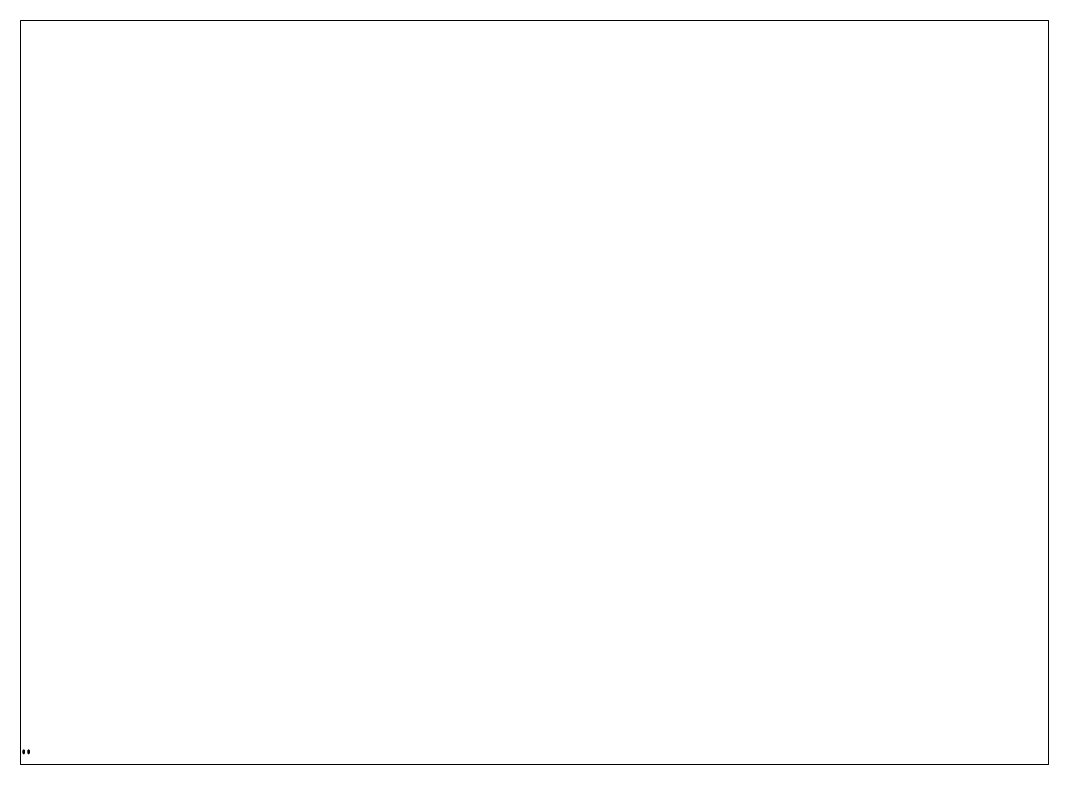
# Paper-space layout 'Layout1' of a CAD drawing. Extents: x 28 to 251, y 20 to 181.
# The model-space entities are those that its viewports show. They can reach past a viewport. Long polylines and large blocks are cut down to what shows.
import ezdxf

# ---------------------------------------------------------------- set-up
doc = ezdxf.new("R2010")
doc.units = 0
doc.layers.get('0').update_dxf_attribs({"linetype": 'CONTINUOUS'})
doc.layers.add('WHEELS', color=2, linetype='CONTINUOUS')

msp = doc.modelspace()

# ---------------------------------------------------------------- linework, layer by layer
at = {"layer": 'WHEELS'}
for points in [[(-1.14, 0.66), (-1.14, 0.57, -0.33), (-1.2, 0.49, -0.28), (-1.2, 0.57)], [(-1.14, 0.57, 0.33), (-1.14, 0.66), (-1.2, 0.57), (-1.2, 0.49, 0.29)], [(-1.2, 0.57), (-1.2, 0.49, -0.28), (-1.2, 0.28, -0.2), (-1.2, 0.34)], [(-1.14, 0.57, -0.33), (-1.14, 0.33, -0.57), (-1.2, 0.28, -0.49), (-1.2, 0.49, -0.28)], [(-1.2, 0.49, 0.29), (-1.2, 0.57), (-1.2, 0.34), (-1.2, 0.28, 0.2)], [(-1.14, 0.33, 0.57), (-1.14, 0.57, 0.33), (-1.2, 0.49, 0.29), (-1.2, 0.28, 0.49)], [(-1.2, 0.49, -0.28), (-1.2, 0.28, -0.49), (-1.2, 0.11, -0.32), (-1.2, 0.28, -0.2)], [(-1.2, 0.28, 0.49), (-1.2, 0.49, 0.29), (-1.2, 0.28, 0.2)], [(-1.2, 0.34), (-1.2, 0.28, -0.2), (-1.14, 0.23, -0.16), (-1.14, 0.28)], [(-1.2, 0.28, 0.2), (-1.2, 0.34), (-1.14, 0.28), (-1.14, 0.23, 0.16)], [(-1.14, 0.33, -0.57), (-1.14, 0, -0.66), (-1.2, 0, -0.57), (-1.2, 0.28, -0.49)], [(-1.14, 0, 0.66), (-1.14, 0.33, 0.57), (-1.2, 0.28, 0.49), (-1.2, 0, 0.57)], [(-1.2, 0.28, -0.49), (-1.2, 0, -0.57), (-1.2, -0.11, -0.32), (-1.2, 0.11, -0.32)], [(-1.2, 0.28, -0.2), (-1.2, 0.11, -0.32), (-1.14, 0.09, -0.27), (-1.14, 0.23, -0.16)], [(-1.2, 0, 0.57), (-1.2, 0.28, 0.49), (-1.2, 0.28, 0.2), (-1.2, 0.11, 0.32)], [(-1.2, 0.11, 0.32), (-1.2, 0.28, 0.2), (-1.14, 0.23, 0.16), (-1.14, 0.09, 0.27)], [(-1.14, 0.18), (-1.14, 0.15, -0.11), (-1.2, 0.12, -0.09)], [(-1.14, 0.15, 0.11), (-1.14, 0.18), (-1.2, 0.12, -0.09), (-1.2, 0.12, 0.09)], [(-1.14, 0.15, -0.11), (-1.14, 0.06, -0.17), (-1.2, -0.05, -0.14), (-1.2, 0.12, -0.09)], [(-1.14, 0.06, 0.17), (-1.14, 0.15, 0.11), (-1.2, 0.12, 0.09)], [(-1.2, -0.15), (-1.2, 0.12, -0.09), (-1.2, -0.05, -0.14)], [(-1.2, -0.05, 0.14), (-1.2, 0.12, 0.09), (-1.2, 0.12, -0.09), (-1.2, -0.15)], [(-1.14, -0.06, 0.17), (-1.14, 0.06, 0.17), (-1.2, 0.12, 0.09), (-1.2, -0.05, 0.14)], [(-1.2, -0.29, 0.49), (-1.2, 0, 0.57), (-1.2, 0.11, 0.32), (-1.2, -0.11, 0.32)], [(-1.2, 0.11, -0.32), (-1.2, -0.11, -0.32), (-1.14, -0.09, -0.27), (-1.14, 0.09, -0.27)], [(-1.2, -0.11, 0.32), (-1.2, 0.11, 0.32), (-1.14, 0.09, 0.27), (-1.14, -0.09, 0.27)], [(-1.14, 0.06, -0.17), (-1.14, -0.06, -0.17), (-1.2, -0.05, -0.14)], [(-1.2, 0, -0.57), (-1.2, -0.29, -0.49), (-1.2, -0.28, -0.2), (-1.2, -0.11, -0.32)], [(-1.14, 0, -0.66), (-1.14, -0.33, -0.57), (-1.2, -0.29, -0.49), (-1.2, 0, -0.57)], [(-1.14, -0.33, 0.57), (-1.14, 0, 0.66), (-1.2, 0, 0.57), (-1.2, -0.29, 0.49)], [(-1.14, 0.57, -0.33), (-1.14, 0.66), (-0.88, 0.66), (-0.88, 0.57, -0.33)], [(-1.14, 0.66), (-1.14, 0.57, 0.33), (-0.88, 0.57, 0.33), (-0.88, 0.66)], [(-1.14, 0.33, -0.57), (-1.14, 0.57, -0.33), (-0.88, 0.57, -0.33), (-0.88, 0.33, -0.57)], [(-1.14, 0.57, 0.33), (-1.14, 0.33, 0.57), (-0.88, 0.33, 0.57), (-0.88, 0.57, 0.33)], [(-1.14, 0, -0.66), (-1.14, 0.33, -0.57), (-0.88, 0.33, -0.57), (-0.88, 0, -0.66)], [(-1.14, 0.33, 0.57), (-1.14, 0, 0.66), (-0.88, 0, 0.66), (-0.88, 0.33, 0.57)], [(-1.14, 0.28), (-1.14, 0.23, -0.16), (-1.14, 0.15, -0.11), (-1.14, 0.18)], [(-1.14, 0.23, 0.16), (-1.14, 0.28), (-1.14, 0.18), (-1.14, 0.15, 0.11)], [(-1.14, 0.09, 0.27), (-1.14, 0.23, 0.16), (-1.14, 0.15, 0.11), (-1.14, 0.06, 0.17)], [(-1.14, 0.23, -0.16), (-1.14, 0.09, -0.27), (-1.14, 0.06, -0.17), (-1.14, 0.15, -0.11)], [(-1.14, -0.09, 0.27), (-1.14, 0.09, 0.27), (-1.14, 0.06, 0.17), (-1.14, -0.06, 0.17)], [(-1.14, 0.09, -0.27), (-1.14, -0.09, -0.27), (-1.14, -0.06, -0.17), (-1.14, 0.06, -0.17)], [(-1.14, -0.33, -0.57), (-1.14, 0, -0.66), (-0.88, 0, -0.66), (-0.88, -0.33, -0.57)], [(-1.14, 0, 0.66), (-1.14, -0.33, 0.57), (-0.88, -0.33, 0.57), (-0.88, 0, 0.66)], [(-0.88, 0.57, -0.33), (-0.88, 0.66), (-0.82, 0.57), (-0.82, 0.49, -0.28)], [(-0.88, 0.66), (-0.88, 0.57, 0.33), (-0.82, 0.49, 0.28), (-0.82, 0.57)], [(-0.88, 0.33, -0.57), (-0.88, 0.57, -0.33), (-0.82, 0.49, -0.28), (-0.82, 0.28, -0.49)], [(-0.88, 0.57, 0.33), (-0.88, 0.33, 0.57), (-0.82, 0.28, 0.49), (-0.82, 0.49, 0.28)], [(-0.88, 0, -0.66), (-0.88, 0.33, -0.57), (-0.82, 0.28, -0.49), (-0.82, 0, -0.57)], [(-0.88, 0.33, 0.57), (-0.88, 0, 0.66), (-0.82, 0, 0.57), (-0.82, 0.28, 0.49)], [(-0.88, -0.33, -0.57), (-0.88, 0, -0.66), (-0.82, 0, -0.57), (-0.82, -0.29, -0.49)], [(-0.88, 0, 0.66), (-0.88, -0.33, 0.57), (-0.82, -0.29, 0.49), (-0.82, 0, 0.57)], [(-0.82, 0.57), (-0.82, -0.49, 0.29), (-0.82, -0.57), (-0.82, 0.49, -0.28)], [(-0.82, 0.49, 0.28), (-0.82, -0.29, 0.49), (-0.82, -0.49, 0.29), (-0.82, 0.57)], [(-0.82, 0.49, -0.29), (-0.82, -0.57), (-0.82, -0.49, -0.28), (-0.82, 0.28, -0.49)], [(-0.82, 0.28, 0.49), (-0.82, 0, 0.57), (-0.82, -0.29, 0.49), (-0.82, 0.49, 0.28)], [(-0.82, 0.28, -0.49), (-0.82, -0.49, -0.29), (-0.82, -0.29, -0.49), (-0.82, 0, -0.57)], [(0.88, 0.66), (0.88, 0.57, -0.33), (0.82, 0.49, -0.28), (0.82, 0.57)], [(0.88, 0.57, 0.33), (0.88, 0.66), (0.82, 0.57), (0.82, 0.49, 0.29)], [(0.82, -0.57), (0.82, 0.49, 0.29), (0.82, 0.57), (0.82, -0.49, -0.28)], [(0.82, -0.49, -0.29), (0.82, 0.57), (0.82, 0.49, -0.28), (0.82, -0.29, -0.49)], [(0.88, 0.57, -0.33), (0.88, 0.33, -0.57), (0.82, 0.28, -0.49), (0.82, 0.49, -0.28)], [(0.88, 0.33, 0.57), (0.88, 0.57, 0.33), (0.82, 0.49, 0.29), (0.82, 0.28, 0.49)], [(0.82, -0.49, 0.28), (0.82, 0.28, 0.49), (0.82, 0.49, 0.29), (0.82, -0.57)], [(0.82, -0.29, -0.49), (0.82, 0.49, -0.29), (0.82, 0.28, -0.49), (0.82, 0, -0.57)], [(0.88, 0.33, -0.57), (0.88, 0, -0.66), (0.82, 0, -0.57), (0.82, 0.28, -0.49)], [(0.88, 0, 0.66), (0.88, 0.33, 0.57), (0.82, 0.28, 0.49), (0.82, 0, 0.57)], [(0.82, -0.29, 0.49), (0.82, 0, 0.57), (0.82, 0.28, 0.49), (0.82, -0.49, 0.28)], [(0.88, -0.33, 0.57), (0.88, 0, 0.66), (0.82, 0, 0.57), (0.82, -0.29, 0.49)], [(0.88, 0, -0.66), (0.88, -0.33, -0.57), (0.82, -0.29, -0.49), (0.82, 0, -0.57)], [(1.14, 0.66), (1.14, 0.57, -0.33), (0.88, 0.57, -0.33), (0.88, 0.66)], [(1.14, 0.57, 0.33), (1.14, 0.66), (0.88, 0.66), (0.88, 0.57, 0.33)], [(1.14, 0.57, -0.33), (1.14, 0.33, -0.57), (0.88, 0.33, -0.57), (0.88, 0.57, -0.33)], [(1.14, 0.33, 0.57), (1.14, 0.57, 0.33), (0.88, 0.57, 0.33), (0.88, 0.33, 0.57)], [(1.14, 0.33, -0.57), (1.14, 0, -0.66), (0.88, 0, -0.66), (0.88, 0.33, -0.57)], [(1.14, 0, 0.66), (1.14, 0.33, 0.57), (0.88, 0.33, 0.57), (0.88, 0, 0.66)], [(1.14, -0.33, 0.57), (1.14, 0, 0.66), (0.88, 0, 0.66), (0.88, -0.33, 0.57)], [(1.14, 0, -0.66), (1.14, -0.33, -0.57), (0.88, -0.33, -0.57), (0.88, 0, -0.66)], [(1.14, 0.57, -0.33), (1.14, 0.66), (1.2, 0.57), (1.2, 0.49, -0.28)], [(1.14, 0.66), (1.14, 0.57, 0.33), (1.2, 0.49, 0.28), (1.2, 0.57)], [(1.14, 0.33, -0.57), (1.14, 0.57, -0.33), (1.2, 0.49, -0.28), (1.2, 0.28, -0.49)], [(1.14, 0.57, 0.33), (1.14, 0.33, 0.57), (1.2, 0.28, 0.49), (1.2, 0.49, 0.28)], [(1.2, 0.28, -0.2), (1.2, 0.34), (1.14, 0.28), (1.14, 0.23, -0.16)], [(1.2, 0.34), (1.2, 0.28, 0.2), (1.14, 0.23, 0.16), (1.14, 0.28)], [(1.14, 0, -0.66), (1.14, 0.33, -0.57), (1.2, 0.28, -0.49), (1.2, 0, -0.57)], [(1.14, 0.33, 0.57), (1.14, 0, 0.66), (1.2, 0, 0.57), (1.2, 0.28, 0.49)], [(1.2, 0.11, -0.32), (1.2, 0.28, -0.2), (1.14, 0.23, -0.16), (1.14, 0.09, -0.27)], [(1.2, 0.28, 0.2), (1.2, 0.11, 0.32), (1.14, 0.09, 0.27), (1.14, 0.23, 0.16)], [(1.14, 0.23, -0.16), (1.14, 0.28), (1.14, 0.18), (1.14, 0.15, -0.11)], [(1.14, 0.28), (1.14, 0.23, 0.16), (1.14, 0.15, 0.11), (1.14, 0.18)], [(1.14, 0.23, 0.16), (1.14, 0.09, 0.27), (1.14, 0.06, 0.17), (1.14, 0.15, 0.11)], [(1.14, 0.09, -0.27), (1.14, 0.23, -0.16), (1.14, 0.15, -0.11), (1.14, 0.06, -0.17)], [(1.14, 0.15, -0.11), (1.14, 0.18), (1.2, 0.15)], [(1.14, 0.18), (1.14, 0.15, 0.11), (1.2, 0.05, 0.14), (1.2, 0.15)], [(1.14, 0.06, -0.17), (1.14, 0.15, -0.11), (1.2, 0.15), (1.2, 0.05, -0.14)], [(1.14, 0.15, 0.11), (1.14, 0.06, 0.17), (1.2, 0.05, 0.14)], [(1.2, -0.11, -0.32), (1.2, 0.11, -0.32), (1.14, 0.09, -0.27), (1.14, -0.09, -0.27)], [(1.2, 0.11, 0.32), (1.2, -0.11, 0.32), (1.14, -0.09, 0.27), (1.14, 0.09, 0.27)], [(1.14, 0.09, 0.27), (1.14, -0.09, 0.27), (1.14, -0.06, 0.17), (1.14, 0.06, 0.17)], [(1.14, -0.09, -0.27), (1.14, 0.09, -0.27), (1.14, 0.06, -0.17), (1.14, -0.06, -0.17)], [(1.14, -0.06, -0.17), (1.14, 0.06, -0.17), (1.2, 0.05, -0.14)], [(1.14, 0.06, 0.17), (1.14, -0.06, 0.17), (1.2, -0.12, 0.09), (1.2, 0.05, 0.14)], [(1.14, -0.15, -0.11), (1.14, -0.06, -0.17), (1.2, 0.05, -0.14), (1.2, -0.12, -0.09)], [(1.14, 0, 0.66), (1.14, -0.33, 0.57), (1.2, -0.29, 0.49), (1.2, 0, 0.57)], [(1.14, -0.33, -0.57), (1.14, 0, -0.66), (1.2, 0, -0.57), (1.2, -0.29, -0.49)], [(1.2, 0.49, -0.29), (1.2, 0.57), (1.2, 0.34), (1.2, 0.28, -0.2)], [(1.2, 0.57), (1.2, 0.49, 0.28), (1.2, 0.28, 0.2), (1.2, 0.34)], [(1.2, 0.28, -0.49), (1.2, 0.49, -0.29), (1.2, 0.28, -0.2)], [(1.2, 0.49, 0.28), (1.2, 0.28, 0.49), (1.2, 0.11, 0.32), (1.2, 0.28, 0.2)], [(1.2, 0, -0.57), (1.2, 0.28, -0.49), (1.2, 0.28, -0.2), (1.2, 0.11, -0.32)], [(1.2, 0.28, 0.49), (1.2, 0, 0.57), (1.2, -0.11, 0.32), (1.2, 0.11, 0.32)], [(1.2, 0.05, 0.14), (1.2, -0.12, 0.09), (1.2, -0.12, -0.09), (1.2, 0.15)], [(1.2, 0.15), (1.2, -0.12, -0.09), (1.2, 0.05, -0.14)], [(1.2, -0.29, -0.49), (1.2, 0, -0.57), (1.2, 0.11, -0.32), (1.2, -0.11, -0.32)], [(1.2, 0, 0.57), (1.2, -0.29, 0.49), (1.2, -0.28, 0.2), (1.2, -0.11, 0.32)], [(-1.14, -0.06, -0.17), (-1.14, -0.15, -0.11), (-1.2, -0.15), (-1.2, -0.05, -0.14)], [(-1.14, -0.15, 0.11), (-1.14, -0.06, 0.17), (-1.2, -0.05, 0.14)], [(-1.14, -0.18), (-1.14, -0.15, 0.11), (-1.2, -0.05, 0.14), (-1.2, -0.15)], [(-1.2, -0.11, -0.32), (-1.2, -0.28, -0.2), (-1.14, -0.23, -0.16), (-1.14, -0.09, -0.27)], [(-1.2, -0.28, 0.2), (-1.2, -0.11, 0.32), (-1.14, -0.09, 0.27), (-1.14, -0.23, 0.16)], [(-1.2, -0.49, 0.28), (-1.2, -0.29, 0.49), (-1.2, -0.11, 0.32), (-1.2, -0.28, 0.2)], [(-1.14, -0.15, -0.11), (-1.14, -0.18), (-1.2, -0.15)], [(-1.2, -0.28, -0.2), (-1.2, -0.34), (-1.14, -0.28), (-1.14, -0.23, -0.16)], [(-1.2, -0.34), (-1.2, -0.28, 0.2), (-1.14, -0.23, 0.16), (-1.14, -0.28)], [(-1.2, -0.29, -0.49), (-1.2, -0.49, -0.29), (-1.2, -0.28, -0.2)], [(-1.2, -0.49, -0.29), (-1.2, -0.57), (-1.2, -0.34), (-1.2, -0.28, -0.2)], [(-1.14, -0.33, -0.57), (-1.14, -0.57, -0.33), (-1.2, -0.49, -0.28), (-1.2, -0.29, -0.49)], [(-1.2, -0.57), (-1.2, -0.49, 0.28), (-1.2, -0.28, 0.2), (-1.2, -0.34)], [(-1.14, -0.57, 0.33), (-1.14, -0.33, 0.57), (-1.2, -0.29, 0.49), (-1.2, -0.49, 0.28)], [(-1.14, -0.57, -0.33), (-1.14, -0.66), (-1.2, -0.57), (-1.2, -0.49, -0.28)], [(-1.14, -0.66), (-1.14, -0.57, 0.33), (-1.2, -0.49, 0.28), (-1.2, -0.57)], [(-1.14, -0.23, 0.16), (-1.14, -0.09, 0.27), (-1.14, -0.06, 0.17), (-1.14, -0.15, 0.11)], [(-1.14, -0.09, -0.27), (-1.14, -0.23, -0.16), (-1.14, -0.15, -0.11), (-1.14, -0.06, -0.17)], [(-1.14, -0.23, -0.16), (-1.14, -0.28), (-1.14, -0.18), (-1.14, -0.15, -0.11)], [(-1.14, -0.28), (-1.14, -0.23, 0.16), (-1.14, -0.15, 0.11), (-1.14, -0.18)], [(-1.14, -0.57, -0.33), (-1.14, -0.33, -0.57), (-0.88, -0.33, -0.57), (-0.88, -0.57, -0.33)], [(-1.14, -0.33, 0.57), (-1.14, -0.57, 0.33), (-0.88, -0.57, 0.33), (-0.88, -0.33, 0.57)], [(-1.14, -0.66), (-1.14, -0.57, -0.33), (-0.88, -0.57, -0.33), (-0.88, -0.66)], [(-1.14, -0.57, 0.33), (-1.14, -0.66), (-0.88, -0.66), (-0.88, -0.57, 0.33)], [(-0.88, -0.57, -0.33), (-0.88, -0.33, -0.57), (-0.82, -0.29, -0.49), (-0.82, -0.49, -0.28)], [(-0.88, -0.33, 0.57), (-0.88, -0.57, 0.33), (-0.82, -0.49, 0.29), (-0.82, -0.29, 0.49)], [(-0.88, -0.66), (-0.88, -0.57, -0.33), (-0.82, -0.49, -0.28), (-0.82, -0.57)], [(-0.88, -0.57, 0.33), (-0.88, -0.66), (-0.82, -0.57), (-0.82, -0.49, 0.29)], [(0.88, -0.33, -0.57), (0.88, -0.57, -0.33), (0.82, -0.49, -0.28), (0.82, -0.29, -0.49)], [(0.88, -0.57, 0.33), (0.88, -0.33, 0.57), (0.82, -0.29, 0.49), (0.82, -0.49, 0.28)], [(0.88, -0.57, -0.33), (0.88, -0.66), (0.82, -0.57), (0.82, -0.49, -0.28)], [(0.88, -0.66), (0.88, -0.57, 0.33), (0.82, -0.49, 0.28), (0.82, -0.57)], [(1.14, -0.33, -0.57), (1.14, -0.57, -0.33), (0.88, -0.57, -0.33), (0.88, -0.33, -0.57)], [(1.14, -0.57, 0.33), (1.14, -0.33, 0.57), (0.88, -0.33, 0.57), (0.88, -0.57, 0.33)], [(1.14, -0.57, -0.33), (1.14, -0.66), (0.88, -0.66), (0.88, -0.57, -0.33)], [(1.14, -0.66), (1.14, -0.57, 0.33), (0.88, -0.57, 0.33), (0.88, -0.66)], [(1.14, -0.09, 0.27), (1.14, -0.23, 0.16), (1.14, -0.15, 0.11), (1.14, -0.06, 0.17)], [(1.14, -0.23, -0.16), (1.14, -0.09, -0.27), (1.14, -0.06, -0.17), (1.14, -0.15, -0.11)], [(1.14, -0.06, 0.17), (1.14, -0.15, 0.11), (1.2, -0.12, 0.09)], [(1.2, -0.11, 0.32), (1.2, -0.28, 0.2), (1.14, -0.23, 0.16), (1.14, -0.09, 0.27)], [(1.2, -0.28, -0.2), (1.2, -0.11, -0.32), (1.14, -0.09, -0.27), (1.14, -0.23, -0.16)], [(1.14, -0.15, 0.11), (1.14, -0.18), (1.2, -0.12, -0.09), (1.2, -0.12, 0.09)], [(1.14, -0.18), (1.14, -0.15, -0.11), (1.2, -0.12, -0.09)], [(1.14, -0.23, 0.16), (1.14, -0.28), (1.14, -0.18), (1.14, -0.15, 0.11)], [(1.14, -0.28), (1.14, -0.23, -0.16), (1.14, -0.15, -0.11), (1.14, -0.18)], [(1.2, -0.28, 0.2), (1.2, -0.34), (1.14, -0.28), (1.14, -0.23, 0.16)], [(1.2, -0.34), (1.2, -0.28, -0.2), (1.14, -0.23, -0.16), (1.14, -0.28)], [(1.14, -0.57, -0.33), (1.14, -0.33, -0.57), (1.2, -0.29, -0.49), (1.2, -0.49, -0.28)], [(1.14, -0.33, 0.57), (1.14, -0.57, 0.33), (1.2, -0.49, 0.29), (1.2, -0.29, 0.49)], [(1.14, -0.66), (1.14, -0.57, -0.33), (1.2, -0.49, -0.28), (1.2, -0.57)], [(1.14, -0.57, 0.33), (1.14, -0.66), (1.2, -0.57), (1.2, -0.49, 0.29)], [(1.2, -0.49, -0.28), (1.2, -0.29, -0.49), (1.2, -0.11, -0.32), (1.2, -0.28, -0.2)], [(1.2, -0.57), (1.2, -0.49, -0.28), (1.2, -0.28, -0.2), (1.2, -0.34)], [(1.2, -0.29, 0.49), (1.2, -0.49, 0.29), (1.2, -0.28, 0.2)], [(1.2, -0.49, 0.29), (1.2, -0.57), (1.2, -0.34), (1.2, -0.28, 0.2)]]:
    msp.add_3dface(points, dxfattribs=at)

psp = doc.layouts.get("Layout1")

# ---------------------------------------------------------------- viewports
at = {"layer": '0'}
psp.add_viewport(center=(139.22, 100.81), size=(222.76, 161.29), view_center_point=(210, 148.5), view_height=307.4901, dxfattribs=at)

doc.saveas('drawing.dxf')
